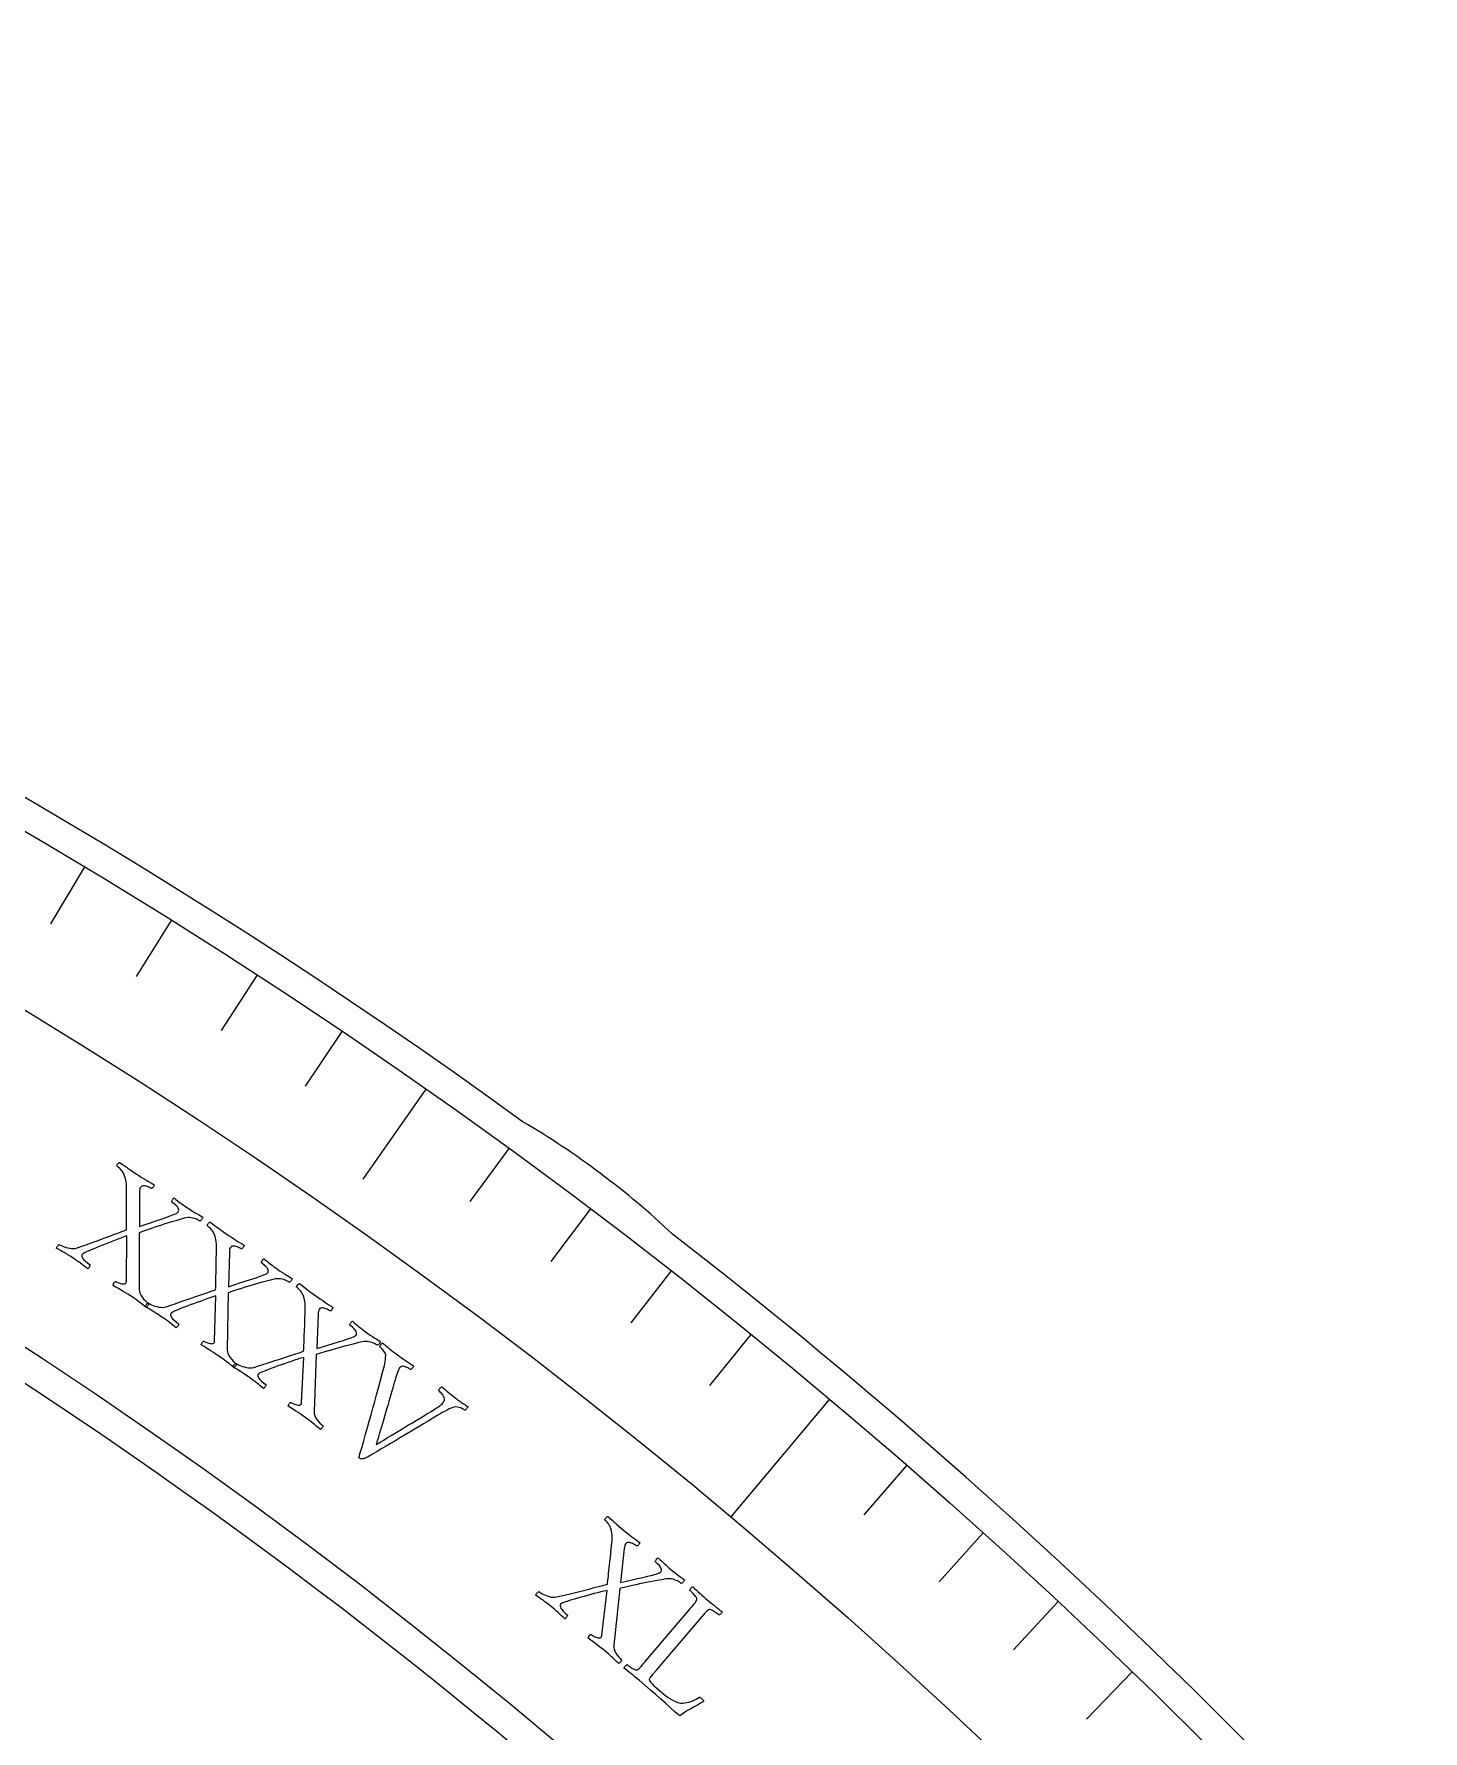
# Model space of a CAD drawing. Header units: millimetres. Extents: x -76 to 76, y -76 to 86.
# Drawn here: x 38.29 to 56.29, y 53.62 to 75.61 of the extents above; entities that cross this region are included whole.
import ezdxf

# ---------------------------------------------------------------- set-up
doc = ezdxf.new("R2010")
doc.units = ezdxf.units.MM
for name, color, linetype in [('CUT_INNER', 6, 'Continuous'), ('CUT_OUTER', 1, 'Continuous'), ('ENGRAVE', 7, 'Continuous'), ('ENGRAVE_FINE', 8, 'Continuous'), ('TEXT', 5, 'Continuous')]:
    doc.layers.add(name, color=color, linetype=linetype)

msp = doc.modelspace()

# ---------------------------------------------------------------- linework, layer by layer
at = {"layer": 'CUT_INNER'}
for centre, radius, start, end in [((0.0001, -0.0002), 69.5399, 92.274707, 357.539245), ((0.0006, 0.0002), 69.5394, 357.538874, 87.725814)]:
    msp.add_arc(centre, radius, start, end, dxfattribs=at)
at = {"layer": 'CUT_OUTER'}
for centre, radius, start, end in [((0.0015, 0.0052), 75.9946, 54.04621, 80.156711), ((39.0408, 52.0544), 10.9896, 46.76823, 59.48767), ((0.0238, 0.0226), 75.9672, 39.002193, 52.215806)]:
    msp.add_arc(centre, radius, start, end, dxfattribs=at)
at = {"layer": 'ENGRAVE'}
for points in [[(43.3695, 61.9381), (42.5543, 60.7739)], [(48.6027, 57.9225), (47.3238, 56.3983)]]:
    msp.add_lwpolyline(points, dxfattribs=at)
for radius in [75.6124, 73.6227, 69.9276]:
    msp.add_circle((0, 0), radius, dxfattribs=at)
at = {"layer": 'ENGRAVE_FINE'}
for points in [[(38.9433, 64.8125), (38.5041, 64.0816)], [(40.0685, 64.123), (39.6166, 63.3998)], [(41.1815, 63.4139), (40.717, 62.6987)], [(42.2819, 62.6855), (41.8051, 61.9786)], [(44.4439, 61.1717), (43.9426, 60.4819)], [(45.5047, 60.3867), (44.9915, 59.7057)], [(46.5516, 59.5834), (46.0267, 58.9114)], [(47.5844, 58.7619), (47.0478, 58.0992)], [(49.6062, 57.0654), (49.0468, 56.4218)], [(50.5946, 56.191), (50.024, 55.5573)], [(51.5675, 55.2994), (50.986, 54.6758)], [(52.5248, 54.391), (51.9324, 53.7776)]]:
    msp.add_lwpolyline(points, dxfattribs=at)
at = {"layer": 'TEXT'}
for points in [[(39.6195, 60.839), (39.6514, 60.8185), (39.6822, 60.7991), (39.7118, 60.781), (39.7403, 60.764), (39.7681, 60.7477), (39.7955, 60.7313), (39.8227, 60.715), (39.8495, 60.6988), (39.8482, 60.6933), (39.8452, 60.6863), (39.8407, 60.6779), (39.8345, 60.668), (39.8279, 60.6589), (39.8222, 60.6532), (39.8173, 60.6506), (39.8133, 60.6514), (39.806, 60.6558), (39.7968, 60.6606), (39.7857, 60.6659), (39.7726, 60.6717), (39.7584, 60.6772), (39.7442, 60.6814), (39.7298, 60.6845), (39.7153, 60.6864), (39.7016, 60.6861), (39.6896, 60.6825), (39.6794, 60.6758), (39.671, 60.6658), (39.6654, 60.6544), (39.6615, 60.6396), (39.6593, 60.6215), (39.6588, 60.6001), (39.6582, 60.158), (39.7311, 60.184), (39.8021, 60.2089), (39.8712, 60.2328), (39.9384, 60.2557), (40.0006, 60.2771), (40.0545, 60.2966), (40.1001, 60.3143), (40.1374, 60.3302), (40.1428, 60.333), (40.1475, 60.3362), (40.1518, 60.3398), (40.1554, 60.3437), (40.1585, 60.3474), (40.1608, 60.3503), (40.1625, 60.3524), (40.1634, 60.3537), (40.1663, 60.361), (40.1669, 60.3706), (40.165, 60.3823), (40.1607, 60.3963), (40.1514, 60.4126), (40.1342, 60.4312), (40.1091, 60.4521), (40.0763, 60.4754), (40.0752, 60.479), (40.0763, 60.4846), (40.0794, 60.4922), (40.0847, 60.5017), (40.0908, 60.5113), (40.0965, 60.519), (40.1018, 60.525), (40.1067, 60.5291), (40.1309, 60.5106), (40.1537, 60.4932), (40.1751, 60.4769), (40.1951, 60.4616), (40.215, 60.4467), (40.2361, 60.4314), (40.2585, 60.4158), (40.2821, 60.3998), (40.3149, 60.3782), (40.3454, 60.3588), (40.3734, 60.3417), (40.3991, 60.3268), (40.4224, 60.3135), (40.4436, 60.3014), (40.4627, 60.2903), (40.4796, 60.2804), (40.4784, 60.2752), (40.4759, 60.2688), (40.4723, 60.2613), (40.4674, 60.2527), (40.4617, 60.2446), (40.4555, 60.2384), (40.4488, 60.2341), (40.4416, 60.2317), (40.4366, 60.2347), (40.4286, 60.2388), (40.4177, 60.2442), (40.4038, 60.2507), (40.3877, 60.2573), (40.37, 60.2631), (40.3508, 60.2679), (40.33, 60.272), (40.3082, 60.2743), (40.2859, 60.2743), (40.2632, 60.2718), (40.24, 60.2669), (40.1823, 60.2498), (40.1285, 60.234), (40.0787, 60.2193), (40.0327, 60.2058), (39.9889, 60.1927), (39.9452, 60.1791), (39.9017, 60.1651), (39.8585, 60.1505), (39.8133, 60.135), (39.7643, 60.1179), (39.7114, 60.0992), (39.6547, 60.0789), (39.6562, 59.343), (39.6586, 59.3165), (39.6662, 59.2903), (39.6787, 59.2647), (39.6964, 59.2394), (39.7166, 59.2157), (39.7371, 59.1948), (39.7579, 59.1766), (39.7788, 59.161), (39.7782, 59.1552), (39.7757, 59.1484), (39.7715, 59.1405), (39.7654, 59.1316), (39.7591, 59.1233), (39.7539, 59.1169), (39.75, 59.1127), (39.7474, 59.1105), (39.7239, 59.1287), (39.7022, 59.1456), (39.6821, 59.1612), (39.6638, 59.1756), (39.6451, 59.1897), (39.6243, 59.2049), (39.6012, 59.221), (39.5759, 59.2382), (39.5409, 59.2613), (39.508, 59.2825), (39.4772, 59.3019), (39.4484, 59.3193), (39.4195, 59.3366), (39.3882, 59.3552), (39.3545, 59.3752), (39.3183, 59.3967), (39.3182, 59.4032), (39.3201, 59.4108), (39.3241, 59.4197), (39.3301, 59.4297), (39.3367, 59.4387), (39.3424, 59.4445), (39.3472, 59.447), (39.3512, 59.4463), (39.3575, 59.4426), (39.366, 59.4385), (39.3765, 59.4339), (39.3891, 59.4289), (39.4029, 59.4241), (39.4168, 59.4204), (39.4309, 59.4176), (39.4452, 59.4159), (39.4585, 59.4157), (39.4695, 59.4179), (39.4782, 59.4224), (39.4846, 59.4293), (39.4857, 59.4313), (39.4868, 59.4339), (39.4877, 59.437), (39.4884, 59.4407), (39.489, 59.4446), (39.4893, 59.4482), (39.4892, 59.4515), (39.4887, 59.4546), (39.4942, 60.037), (39.4568, 60.0237), (39.4177, 60.0094), (39.3769, 59.9942), (39.3343, 59.978), (39.2912, 59.9614), (39.2487, 59.9448), (39.2067, 59.9284), (39.1654, 59.912), (39.1256, 59.8961), (39.0886, 59.8809), (39.0543, 59.8665), (39.0228, 59.8528), (38.995, 59.8405), (38.972, 59.8301), (38.9537, 59.8217), (38.9402, 59.8153), (38.9379, 59.8139), (38.9351, 59.8123), (38.9317, 59.8103), (38.9279, 59.8081), (38.924, 59.8054), (38.9203, 59.8022), (38.917, 59.7986), (38.9139, 59.7944), (38.9107, 59.7853), (38.9115, 59.7741), (38.9162, 59.7608), (38.9249, 59.7453), (38.9388, 59.7279), (38.9592, 59.7087), (38.9859, 59.6877), (39.019, 59.6649), (39.0185, 59.659), (39.0165, 59.6519), (39.0129, 59.6437), (39.0077, 59.6342), (39.0021, 59.6253), (38.9973, 59.6188), (38.9932, 59.6146), (38.9899, 59.6128), (38.9671, 59.6302), (38.9439, 59.6476), (38.9204, 59.6651), (38.8967, 59.6826), (38.8727, 59.6998), (38.8488, 59.7166), (38.8249, 59.7329), (38.8009, 59.7486), (38.7684, 59.7696), (38.738, 59.7885), (38.7098, 59.8056), (38.6839, 59.8207), (38.6588, 59.8349), (38.6332, 59.8493), (38.6071, 59.8639), (38.5804, 59.8786), (38.5823, 59.8846), (38.5858, 59.8913), (38.5908, 59.8988), (38.5974, 59.9069), (38.6041, 59.9145), (38.6095, 59.9203), (38.6135, 59.9243), (38.6162, 59.9264), (38.6218, 59.9233), (38.6317, 59.9186), (38.6456, 59.9124), (38.6638, 59.9045), (38.6848, 59.8964), (38.7073, 59.8891), (38.7314, 59.8827), (38.757, 59.8772), (38.7827, 59.8738), (38.8072, 59.8735), (38.8305, 59.8764), (38.8525, 59.8824), (38.9118, 59.9035), (38.9684, 59.9237), (39.0223, 59.9432), (39.0736, 59.9618), (39.1235, 59.9801), (39.1733, 59.9986), (39.2232, 60.0172), (39.273, 60.0359), (39.324, 60.055), (39.3771, 60.0748), (39.4324, 60.0951), (39.49, 60.1161), (39.4906, 60.1399), (39.4909, 60.1666), (39.4911, 60.1962), (39.491, 60.2286), (39.4909, 60.2627), (39.4909, 60.2976), (39.491, 60.3332), (39.4912, 60.3694), (39.4914, 60.4055), (39.4915, 60.4403), (39.4914, 60.474), (39.4912, 60.5065), (39.491, 60.537), (39.4907, 60.5646), (39.4905, 60.5893), (39.4903, 60.6112), (39.4902, 60.629), (39.4901, 60.6418), (39.49, 60.6494), (39.49, 60.652), (39.49, 60.6832), (39.4888, 60.7117), (39.4863, 60.7376), (39.4826, 60.7608), (39.4773, 60.7827), (39.4704, 60.8048), (39.4618, 60.827), (39.4516, 60.8493), (39.4437, 60.8638), (39.4344, 60.8778), (39.4237, 60.8913), (39.4116, 60.9043), (39.3993, 60.9162), (39.3882, 60.9261), (39.3782, 60.9342), (39.3695, 60.9404), (39.3672, 60.9438), (39.3675, 60.9492), (39.3705, 60.9568), (39.3761, 60.9665), (39.3829, 60.976), (39.3894, 60.9832), (39.3957, 60.988), (39.4018, 60.9904), (39.4326, 60.9691), (39.4609, 60.9493), (39.4867, 60.9309), (39.5101, 60.9139), (39.5336, 60.897), (39.5597, 60.8789), (39.5883, 60.8596), (39.6195, 60.839)], [(40.789, 60.0612), (40.8206, 60.04), (40.8509, 60.0201), (40.8802, 60.0013), (40.9084, 59.9838), (40.9358, 59.967), (40.963, 59.9501), (40.9898, 59.9333), (41.0163, 59.9165), (41.0149, 59.9111), (41.0118, 59.9042), (41.0071, 59.8958), (41.0007, 59.886), (40.9939, 59.8771), (40.9881, 59.8714), (40.9832, 59.869), (40.9792, 59.8698), (40.972, 59.8743), (40.9629, 59.8794), (40.9518, 59.8849), (40.9388, 59.891), (40.9248, 59.8967), (40.9107, 59.9012), (40.8963, 59.9046), (40.8818, 59.9067), (40.8681, 59.9067), (40.8561, 59.9034), (40.8458, 59.8968), (40.8372, 59.887), (40.8314, 59.8757), (40.8272, 59.861), (40.8247, 59.843), (40.8237, 59.8216), (40.8146, 59.3796), (40.8879, 59.4041), (40.9594, 59.4276), (41.0289, 59.4502), (41.0966, 59.4718), (41.1592, 59.492), (41.2134, 59.5105), (41.2594, 59.5273), (41.297, 59.5424), (41.3024, 59.5451), (41.3073, 59.5482), (41.3116, 59.5517), (41.3153, 59.5556), (41.3184, 59.5593), (41.3208, 59.5621), (41.3225, 59.5642), (41.3235, 59.5655), (41.3265, 59.5727), (41.3272, 59.5822), (41.3256, 59.594), (41.3216, 59.6081), (41.3126, 59.6246), (41.2957, 59.6435), (41.2711, 59.6649), (41.2387, 59.6888), (41.2377, 59.6924), (41.2389, 59.698), (41.2422, 59.7055), (41.2476, 59.7149), (41.2539, 59.7244), (41.2598, 59.732), (41.2652, 59.7379), (41.2702, 59.7419), (41.294, 59.723), (41.3164, 59.7051), (41.3375, 59.6883), (41.3572, 59.6727), (41.3768, 59.6574), (41.3977, 59.6417), (41.4197, 59.6257), (41.443, 59.6092), (41.4754, 59.587), (41.5055, 59.567), (41.5332, 59.5494), (41.5585, 59.5339), (41.5817, 59.5202), (41.6026, 59.5077), (41.6214, 59.4963), (41.6381, 59.4861), (41.6368, 59.4808), (41.6343, 59.4745), (41.6305, 59.4671), (41.6255, 59.4586), (41.6196, 59.4506), (41.6133, 59.4445), (41.6065, 59.4403), (41.5993, 59.438), (41.5943, 59.4411), (41.5864, 59.4454), (41.5756, 59.451), (41.5618, 59.4577), (41.5458, 59.4647), (41.5283, 59.4708), (41.5091, 59.4761), (41.4884, 59.4805), (41.4667, 59.4833), (41.4444, 59.4836), (41.4216, 59.4816), (41.3983, 59.4772), (41.3403, 59.4612), (41.2863, 59.4464), (41.2361, 59.4327), (41.19, 59.4201), (41.1458, 59.4078), (41.1019, 59.3951), (41.0582, 59.3819), (41.0146, 59.3682), (40.9692, 59.3536), (40.9199, 59.3374), (40.8667, 59.3197), (40.8095, 59.3005), (40.7968, 58.5648), (40.7987, 58.5381), (40.8057, 58.5119), (40.8178, 58.486), (40.835, 58.4604), (40.8548, 58.4363), (40.8749, 58.415), (40.8952, 58.3964), (40.9159, 58.3804), (40.9151, 58.3746), (40.9125, 58.3678), (40.9081, 58.3601), (40.9019, 58.3513), (40.8954, 58.343), (40.8901, 58.3368), (40.8862, 58.3326), (40.8834, 58.3305), (40.8604, 58.3491), (40.839, 58.3665), (40.8192, 58.3825), (40.8011, 58.3972), (40.7827, 58.4117), (40.7622, 58.4273), (40.7394, 58.4439), (40.7145, 58.4615), (40.68, 58.4853), (40.6475, 58.5071), (40.617, 58.5271), (40.5886, 58.5451), (40.56, 58.5629), (40.529, 58.5821), (40.4957, 58.6028), (40.46, 58.6249), (40.46, 58.6314), (40.4621, 58.639), (40.4662, 58.6478), (40.4724, 58.6577), (40.4792, 58.6666), (40.485, 58.6723), (40.4899, 58.6747), (40.4938, 58.6739), (40.5001, 58.6701), (40.5085, 58.6658), (40.5189, 58.661), (40.5314, 58.6557), (40.5451, 58.6507), (40.5589, 58.6467), (40.573, 58.6437), (40.5873, 58.6417), (40.6005, 58.6413), (40.6116, 58.6433), (40.6204, 58.6476), (40.6269, 58.6543), (40.6281, 58.6563), (40.6291, 58.6589), (40.6301, 58.662), (40.631, 58.6657), (40.6316, 58.6695), (40.6319, 58.6731), (40.6319, 58.6765), (40.6315, 58.6795), (40.6482, 59.2618), (40.6106, 59.2491), (40.5712, 59.2356), (40.5301, 59.2212), (40.4873, 59.2058), (40.4439, 59.19), (40.401, 59.1743), (40.3587, 59.1587), (40.3171, 59.1432), (40.277, 59.128), (40.2397, 59.1135), (40.2052, 59.0998), (40.1734, 59.0867), (40.1453, 59.0749), (40.1221, 59.065), (40.1037, 59.057), (40.09, 59.0508), (40.0877, 59.0495), (40.0849, 59.0479), (40.0815, 59.046), (40.0776, 59.0438), (40.0736, 59.0412), (40.0699, 59.0381), (40.0665, 59.0345), (40.0634, 59.0304), (40.06, 59.0213), (40.0605, 59.0101), (40.065, 58.9967), (40.0734, 58.9811), (40.087, 58.9635), (40.107, 58.9439), (40.1333, 58.9224), (40.1659, 58.8989), (40.1653, 58.893), (40.1632, 58.886), (40.1594, 58.8778), (40.1541, 58.8684), (40.1483, 58.8596), (40.1434, 58.8532), (40.1392, 58.8491), (40.1359, 58.8474), (40.1133, 58.8652), (40.0905, 58.8831), (40.0674, 58.901), (40.044, 58.9189), (40.0204, 58.9366), (39.9968, 58.9539), (39.9732, 58.9706), (39.9495, 58.9868), (39.9174, 59.0084), (39.8874, 59.0279), (39.8596, 59.0455), (39.8339, 59.0611), (39.8091, 59.0759), (39.7838, 59.0908), (39.7579, 59.1058), (39.7316, 59.1211), (39.7336, 59.127), (39.7372, 59.1337), (39.7423, 59.141), (39.7491, 59.149), (39.7559, 59.1565), (39.7614, 59.1622), (39.7655, 59.166), (39.7683, 59.1681), (39.7739, 59.1649), (39.7836, 59.1601), (39.7974, 59.1536), (39.8154, 59.1454), (39.8363, 59.1368), (39.8587, 59.1291), (39.8826, 59.1222), (39.9081, 59.1162), (39.9337, 59.1123), (39.9582, 59.1115), (39.9815, 59.114), (40.0037, 59.1196), (40.0633, 59.1395), (40.1203, 59.1587), (40.1746, 59.1771), (40.2262, 59.1947), (40.2765, 59.212), (40.3267, 59.2295), (40.3769, 59.2471), (40.4271, 59.2649), (40.4784, 59.2831), (40.5319, 59.3018), (40.5876, 59.3211), (40.6456, 59.3409), (40.6466, 59.3647), (40.6475, 59.3914), (40.6482, 59.4209), (40.6487, 59.4533), (40.6493, 59.4875), (40.6499, 59.5223), (40.6507, 59.5579), (40.6517, 59.5942), (40.6526, 59.6302), (40.6534, 59.665), (40.6539, 59.6987), (40.6544, 59.7312), (40.6547, 59.7617), (40.655, 59.7893), (40.6552, 59.814), (40.6555, 59.8359), (40.6557, 59.8537), (40.6558, 59.8665), (40.6559, 59.8741), (40.6559, 59.8767), (40.6566, 59.9079), (40.6559, 59.9364), (40.6539, 59.9623), (40.6506, 59.9856), (40.6458, 60.0076), (40.6393, 60.0298), (40.6312, 60.0522), (40.6213, 60.0747), (40.6138, 60.0893), (40.6048, 60.1035), (40.5943, 60.1172), (40.5824, 60.1305), (40.5703, 60.1426), (40.5594, 60.1527), (40.5497, 60.161), (40.5411, 60.1674), (40.5388, 60.1708), (40.5393, 60.1763), (40.5424, 60.1838), (40.5482, 60.1933), (40.5551, 60.2027), (40.5618, 60.2097), (40.5682, 60.2144), (40.5743, 60.2167), (40.6047, 60.1949), (40.6326, 60.1745), (40.6581, 60.1556), (40.6811, 60.1382), (40.7043, 60.1208), (40.73, 60.1022), (40.7582, 60.0823), (40.789, 60.0612)], [(41.9433, 59.2609), (41.9744, 59.2391), (42.0044, 59.2186), (42.0333, 59.1993), (42.0611, 59.1812), (42.0882, 59.1638), (42.1151, 59.1464), (42.1416, 59.1291), (42.1678, 59.1118), (42.1662, 59.1064), (42.163, 59.0996), (42.1581, 59.0913), (42.1515, 59.0816), (42.1446, 59.0729), (42.1387, 59.0673), (42.1337, 59.065), (42.1297, 59.0659), (42.1226, 59.0705), (42.1136, 59.0757), (42.1027, 59.0815), (42.0898, 59.0878), (42.0759, 59.0938), (42.0618, 59.0986), (42.0476, 59.1022), (42.0331, 59.1046), (42.0194, 59.1049), (42.0073, 59.1018), (41.9969, 59.0954), (41.9881, 59.0858), (41.9821, 59.0746), (41.9776, 59.06), (41.9747, 59.042), (41.9734, 59.0206), (41.9557, 58.5789), (42.0295, 58.602), (42.1014, 58.6241), (42.1713, 58.6453), (42.2394, 58.6656), (42.3024, 58.6846), (42.357, 58.702), (42.4032, 58.718), (42.4412, 58.7324), (42.4466, 58.735), (42.4515, 58.738), (42.4559, 58.7414), (42.4597, 58.7452), (42.4629, 58.7488), (42.4653, 58.7516), (42.4671, 58.7536), (42.468, 58.7549), (42.4713, 58.7621), (42.4722, 58.7716), (42.4707, 58.7834), (42.467, 58.7976), (42.4583, 58.8142), (42.4418, 58.8335), (42.4176, 58.8553), (42.3857, 58.8798), (42.3848, 58.8835), (42.386, 58.8891), (42.3895, 58.8965), (42.3951, 58.9058), (42.4016, 58.9151), (42.4076, 58.9227), (42.4131, 58.9284), (42.4182, 58.9324), (42.4416, 58.9129), (42.4637, 58.8947), (42.4845, 58.8775), (42.5039, 58.8614), (42.5232, 58.8458), (42.5437, 58.8297), (42.5655, 58.8132), (42.5884, 58.7964), (42.6204, 58.7735), (42.6501, 58.753), (42.6774, 58.7347), (42.7025, 58.7188), (42.7253, 58.7047), (42.746, 58.6917), (42.7646, 58.68), (42.7811, 58.6694), (42.7797, 58.6642), (42.7771, 58.6579), (42.7731, 58.6506), (42.7679, 58.6422), (42.7619, 58.6343), (42.7555, 58.6283), (42.7486, 58.6243), (42.7413, 58.6222), (42.7364, 58.6253), (42.7286, 58.6298), (42.7179, 58.6356), (42.7043, 58.6426), (42.6884, 58.6499), (42.671, 58.6563), (42.652, 58.6619), (42.6313, 58.6667), (42.6096, 58.6699), (42.5874, 58.6707), (42.5646, 58.6692), (42.5412, 58.6652), (42.4829, 58.6504), (42.4286, 58.6366), (42.3782, 58.6238), (42.3318, 58.6121), (42.2874, 58.6007), (42.2432, 58.5888), (42.1993, 58.5765), (42.1555, 58.5637), (42.1098, 58.5499), (42.0602, 58.5347), (42.0066, 58.518), (41.9491, 58.4999), (41.9221, 57.7646), (41.9235, 57.7379), (41.93, 57.7115), (41.9416, 57.6854), (41.9583, 57.6595), (41.9776, 57.635), (41.9973, 57.6133), (42.0173, 57.5943), (42.0376, 57.578), (42.0367, 57.5722), (42.034, 57.5654), (42.0295, 57.5578), (42.0231, 57.5491), (42.0164, 57.541), (42.011, 57.5349), (42.007, 57.5308), (42.0042, 57.5287), (41.9815, 57.5478), (41.9605, 57.5655), (41.941, 57.5819), (41.9232, 57.5969), (41.9051, 57.6118), (41.8849, 57.6278), (41.8624, 57.6448), (41.8379, 57.6629), (41.8038, 57.6873), (41.7717, 57.7098), (41.7416, 57.7304), (41.7136, 57.7489), (41.6853, 57.7673), (41.6548, 57.7871), (41.6218, 57.8084), (41.5866, 57.8313), (41.5867, 57.8377), (41.5889, 57.8453), (41.5932, 57.854), (41.5996, 57.8638), (41.6065, 57.8726), (41.6125, 57.8781), (41.6174, 57.8804), (41.6213, 57.8796), (41.6275, 57.8756), (41.6358, 57.8711), (41.6461, 57.8662), (41.6586, 57.8607), (41.6721, 57.8554), (41.6859, 57.8511), (41.6999, 57.8478), (41.7141, 57.8455), (41.7274, 57.8449), (41.7384, 57.8466), (41.7473, 57.8508), (41.754, 57.8574), (41.7552, 57.8594), (41.7563, 57.8619), (41.7573, 57.865), (41.7583, 57.8687), (41.759, 57.8725), (41.7594, 57.8761), (41.7594, 57.8794), (41.7591, 57.8825), (41.7871, 58.4643), (41.7492, 58.4524), (41.7095, 58.4397), (41.6682, 58.426), (41.625, 58.4115), (41.5813, 58.3966), (41.5382, 58.3817), (41.4956, 58.3669), (41.4537, 58.3521), (41.4133, 58.3378), (41.3758, 58.324), (41.341, 58.3109), (41.3089, 58.2985), (41.2806, 58.2872), (41.2572, 58.2778), (41.2386, 58.2701), (41.2249, 58.2642), (41.2226, 58.2629), (41.2197, 58.2614), (41.2163, 58.2596), (41.2124, 58.2574), (41.2083, 58.2549), (41.2045, 58.2519), (41.2011, 58.2483), (41.1979, 58.2443), (41.1943, 58.2353), (41.1946, 58.2241), (41.1988, 58.2106), (41.207, 58.1949), (41.2202, 58.1769), (41.2398, 58.157), (41.2656, 58.1349), (41.2978, 58.1109), (41.2971, 58.105), (41.2948, 58.098), (41.2909, 58.0899), (41.2854, 58.0806), (41.2795, 58.0719), (41.2744, 58.0656), (41.2702, 58.0616), (41.2668, 58.0599), (41.2446, 58.0782), (41.2221, 58.0965), (41.1994, 58.1149), (41.1763, 58.1332), (41.153, 58.1514), (41.1298, 58.1691), (41.1065, 58.1863), (41.0832, 58.203), (41.0514, 58.2251), (41.0218, 58.2453), (40.9944, 58.2634), (40.969, 58.2795), (40.9445, 58.2947), (40.9195, 58.3101), (40.8939, 58.3256), (40.8679, 58.3414), (40.87, 58.3473), (40.8737, 58.3539), (40.879, 58.3611), (40.8859, 58.369), (40.8929, 58.3763), (40.8985, 58.3819), (40.9027, 58.3857), (40.9055, 58.3877), (40.911, 58.3844), (40.9206, 58.3794), (40.9343, 58.3726), (40.9522, 58.364), (40.9728, 58.3551), (40.9951, 58.3469), (41.0189, 58.3396), (41.0442, 58.3331), (41.0698, 58.3287), (41.0943, 58.3275), (41.1176, 58.3295), (41.1399, 58.3347), (41.1999, 58.3534), (41.2573, 58.3715), (41.3119, 58.3888), (41.3639, 58.4054), (41.4144, 58.4218), (41.465, 58.4383), (41.5155, 58.4549), (41.566, 58.4718), (41.6177, 58.4889), (41.6715, 58.5066), (41.7276, 58.5248), (41.7859, 58.5435), (41.7874, 58.5673), (41.7888, 58.594), (41.7901, 58.6235), (41.7913, 58.6558), (41.7925, 58.69), (41.7938, 58.7248), (41.7953, 58.7603), (41.797, 58.7966), (41.7986, 58.8326), (41.8, 58.8674), (41.8012, 58.9011), (41.8023, 58.9336), (41.8032, 58.964), (41.804, 58.9916), (41.8047, 59.0163), (41.8054, 59.0382), (41.806, 59.056), (41.8064, 59.0688), (41.8066, 59.0764), (41.8067, 59.079), (41.8079, 59.1101), (41.8078, 59.1387), (41.8063, 59.1646), (41.8035, 59.188), (41.7991, 59.2101), (41.793, 59.2324), (41.7853, 59.2549), (41.7759, 59.2776), (41.7686, 59.2924), (41.7599, 59.3068), (41.7497, 59.3207), (41.7381, 59.3342), (41.7262, 59.3465), (41.7155, 59.3568), (41.7059, 59.3653), (41.6974, 59.3718), (41.6953, 59.3753), (41.6958, 59.3807), (41.6991, 59.3882), (41.705, 59.3976), (41.7122, 59.4069), (41.719, 59.4138), (41.7255, 59.4183), (41.7316, 59.4205), (41.7616, 59.3981), (41.7891, 59.3772), (41.8142, 59.3578), (41.8369, 59.3399), (41.8597, 59.3221), (41.8851, 59.303), (41.9129, 59.2826), (41.9433, 59.2609)], [(42.9969, 58.501), (43.0245, 58.4809), (43.052, 58.4614), (43.0793, 58.4425), (43.1063, 58.4243), (43.1331, 58.4064), (43.1596, 58.3886), (43.1858, 58.3708), (43.2117, 58.353), (43.21, 58.3477), (43.2066, 58.3412), (43.2015, 58.3335), (43.1947, 58.3246), (43.1875, 58.3165), (43.1815, 58.3109), (43.1766, 58.308), (43.1728, 58.3078), (43.168, 58.3109), (43.1606, 58.3152), (43.1504, 58.3206), (43.1376, 58.3272), (43.1234, 58.3338), (43.1088, 58.3393), (43.0939, 58.3437), (43.0787, 58.347), (43.0641, 58.3479), (43.0512, 58.3451), (43.0399, 58.3387), (43.0303, 58.3285), (43.0195, 58.3098), (43.0072, 58.2809), (42.9934, 58.2418), (42.9781, 58.1927), (42.9706, 58.1668), (42.9619, 58.1369), (42.9522, 58.1031), (42.9413, 58.0653), (42.9295, 58.0245), (42.9171, 57.9817), (42.904, 57.9369), (42.8902, 57.8902), (42.8762, 57.8424), (42.8622, 57.7945), (42.8483, 57.7466), (42.8345, 57.6986), (42.821, 57.6516), (42.8079, 57.6065), (42.7953, 57.5634), (42.7831, 57.5223), (42.7717, 57.484), (42.7614, 57.4494), (42.7521, 57.4185), (42.7439, 57.3912), (42.7371, 57.3687), (42.7321, 57.3519), (42.729, 57.3409), (42.7277, 57.3357), (42.7346, 57.3395), (42.7471, 57.3467), (42.7651, 57.3573), (42.7885, 57.3712), (42.8165, 57.3879), (42.8479, 57.4068), (42.8828, 57.4279), (42.9212, 57.4512), (42.9624, 57.4762), (43.0057, 57.5025), (43.0511, 57.53), (43.0987, 57.5587), (43.1475, 57.5881), (43.1967, 57.6177), (43.2462, 57.6476), (43.2961, 57.6777), (43.3454, 57.7074), (43.3933, 57.7362), (43.4397, 57.7642), (43.4846, 57.7912), (43.5014, 57.8015), (43.5181, 57.8126), (43.5347, 57.8243), (43.5512, 57.8369), (43.5667, 57.8495), (43.58, 57.8617), (43.5914, 57.8735), (43.6007, 57.8847), (43.6089, 57.8986), (43.6128, 57.9129), (43.6126, 57.9277), (43.6082, 57.943), (43.6011, 57.9581), (43.5928, 57.9725), (43.5832, 57.9862), (43.5724, 57.9991), (43.5617, 58.0106), (43.5527, 58.0199), (43.5452, 58.0271), (43.5392, 58.032), (43.5382, 58.037), (43.5396, 58.0434), (43.5434, 58.0511), (43.5495, 58.0602), (43.5567, 58.0688), (43.5635, 58.0752), (43.57, 58.0794), (43.5762, 58.0813), (43.5985, 58.0632), (43.62, 58.0455), (43.6408, 58.0281), (43.6608, 58.0111), (43.681, 57.9942), (43.702, 57.9771), (43.7239, 57.9598), (43.7467, 57.9424), (43.7655, 57.9283), (43.7823, 57.9158), (43.7971, 57.905), (43.81, 57.8958), (43.8219, 57.8876), (43.8338, 57.8795), (43.8457, 57.8716), (43.8575, 57.8639), (43.8699, 57.8558), (43.8836, 57.8467), (43.8987, 57.8367), (43.915, 57.8256), (43.9131, 57.8203), (43.9094, 57.8138), (43.9037, 57.8061), (43.8961, 57.7972), (43.8884, 57.7891), (43.8824, 57.7836), (43.8781, 57.7809), (43.8755, 57.7808), (43.8683, 57.7855), (43.857, 57.7916), (43.8415, 57.7991), (43.822, 57.8081), (43.8004, 57.8161), (43.7791, 57.8206), (43.758, 57.8216), (43.7371, 57.8191), (43.7207, 57.8147), (43.6999, 57.8069), (43.6746, 57.7956), (43.6449, 57.7809), (43.6135, 57.7644), (43.5833, 57.7478), (43.5542, 57.7312), (43.5263, 57.7146), (43.4617, 57.676), (43.3998, 57.6389), (43.3407, 57.6034), (43.2844, 57.5695), (43.2298, 57.5367), (43.1761, 57.5046), (43.1234, 57.4731), (43.0714, 57.4423), (43.0195, 57.4115), (42.9666, 57.3801), (42.9128, 57.348), (42.8581, 57.3153), (42.8013, 57.2814), (42.7414, 57.2459), (42.6783, 57.2088), (42.6121, 57.17), (42.594, 57.1603), (42.5776, 57.1533), (42.5627, 57.1492), (42.5494, 57.1478), (42.5374, 57.1486), (42.5264, 57.151), (42.5164, 57.155), (42.5074, 57.1605), (42.5055, 57.163), (42.5048, 57.1667), (42.5054, 57.1717), (42.5072, 57.1779), (42.5093, 57.1843), (42.5109, 57.19), (42.512, 57.1949), (42.5125, 57.1991), (42.5391, 57.2926), (42.5649, 57.3829), (42.5897, 57.4701), (42.6135, 57.5542), (42.637, 57.6371), (42.6606, 57.7207), (42.6843, 57.805), (42.7081, 57.89), (42.7324, 57.9777), (42.7576, 58.0701), (42.7835, 58.1671), (42.8103, 58.2688), (42.8186, 58.2999), (42.8261, 58.3297), (42.8327, 58.3581), (42.8385, 58.3852), (42.8432, 58.4114), (42.8468, 58.4371), (42.8493, 58.4623), (42.8505, 58.4871), (42.8501, 58.4974), (42.8475, 58.5084), (42.8426, 58.52), (42.8356, 58.5323), (42.8273, 58.5444), (42.8186, 58.5559), (42.8095, 58.5666), (42.8001, 58.5767), (42.791, 58.5856), (42.783, 58.593), (42.7762, 58.599), (42.7704, 58.6036), (42.7707, 58.6056), (42.7733, 58.6103), (42.7783, 58.6178), (42.7856, 58.628), (42.7932, 58.6382), (42.799, 58.6455), (42.8031, 58.65), (42.8055, 58.6517), (42.8332, 58.6301), (42.8582, 58.6102), (42.8807, 58.592), (42.9006, 58.5755), (42.9206, 58.5592), (42.9433, 58.5413), (42.9687, 58.5219), (42.9969, 58.501)], [(45.9294, 56.2279), (45.9589, 56.2041), (45.9875, 56.1815), (46.015, 56.1603), (46.0415, 56.1403), (46.0673, 56.1211), (46.0929, 56.1019), (46.1181, 56.0828), (46.1431, 56.0638), (46.1411, 56.0585), (46.1375, 56.0519), (46.132, 56.044), (46.1248, 56.0348), (46.1173, 56.0265), (46.111, 56.0214), (46.1058, 56.0194), (46.1019, 56.0205), (46.0952, 56.0257), (46.0865, 56.0315), (46.076, 56.038), (46.0636, 56.0452), (46.0502, 56.0521), (46.0365, 56.0578), (46.0225, 56.0624), (46.0082, 56.0659), (45.9946, 56.067), (45.9823, 56.0648), (45.9715, 56.0592), (45.962, 56.0502), (45.9552, 56.0394), (45.9498, 56.0252), (45.9457, 56.0074), (45.9428, 55.9862), (45.8947, 55.5467), (45.97, 55.5647), (46.0432, 55.5818), (46.1145, 55.5981), (46.1838, 55.6137), (46.2479, 55.6283), (46.3036, 55.6419), (46.3508, 55.6546), (46.3896, 55.6664), (46.3953, 55.6686), (46.4004, 55.6713), (46.405, 55.6743), (46.409, 55.6779), (46.4125, 55.6812), (46.4151, 55.6839), (46.417, 55.6858), (46.418, 55.687), (46.4217, 55.6939), (46.4233, 55.7034), (46.4227, 55.7153), (46.42, 55.7296), (46.4124, 55.7468), (46.3973, 55.7672), (46.3747, 55.7907), (46.3445, 55.8173), (46.3438, 55.821), (46.3455, 55.8265), (46.3494, 55.8336), (46.3557, 55.8425), (46.3628, 55.8514), (46.3693, 55.8585), (46.3752, 55.8639), (46.3805, 55.8675), (46.4026, 55.8465), (46.4234, 55.8267), (46.4429, 55.8081), (46.4611, 55.7908), (46.4793, 55.7738), (46.4987, 55.7564), (46.5192, 55.7385), (46.5409, 55.72), (46.5713, 55.695), (46.5995, 55.6725), (46.6255, 55.6524), (46.6494, 55.6348), (46.6712, 55.6191), (46.691, 55.6048), (46.7087, 55.5918), (46.7245, 55.5801), (46.7227, 55.575), (46.7196, 55.5689), (46.7152, 55.5619), (46.7094, 55.5539), (46.7029, 55.5464), (46.696, 55.5409), (46.6889, 55.5373), (46.6815, 55.5357), (46.6768, 55.5392), (46.6693, 55.5442), (46.659, 55.5507), (46.6459, 55.5587), (46.6306, 55.567), (46.6137, 55.5746), (46.5951, 55.5816), (46.5749, 55.5878), (46.5534, 55.5925), (46.5313, 55.5948), (46.5084, 55.5948), (46.4848, 55.5925), (46.4256, 55.5817), (46.3705, 55.5716), (46.3193, 55.5624), (46.2722, 55.5539), (46.2272, 55.5456), (46.1823, 55.5368), (46.1376, 55.5275), (46.093, 55.5177), (46.0465, 55.5072), (45.9959, 55.4954), (45.9413, 55.4825), (45.8827, 55.4684), (45.8051, 54.7367), (45.8047, 54.71), (45.8094, 54.6832), (45.8191, 54.6563), (45.8339, 54.6293), (45.8515, 54.6036), (45.8697, 54.5806), (45.8883, 54.5602), (45.9075, 54.5425), (45.9062, 54.5368), (45.903, 54.5303), (45.8979, 54.5229), (45.891, 54.5147), (45.8838, 54.5071), (45.878, 54.5014), (45.8736, 54.4975), (45.8707, 54.4956), (45.8494, 54.5163), (45.8296, 54.5354), (45.8114, 54.5531), (45.7946, 54.5693), (45.7776, 54.5854), (45.7585, 54.6027), (45.7373, 54.6213), (45.714, 54.641), (45.6817, 54.6678), (45.6513, 54.6924), (45.6227, 54.715), (45.596, 54.7354), (45.5691, 54.7557), (45.5399, 54.7776), (45.5086, 54.8011), (45.475, 54.8263), (45.4755, 54.8328), (45.4782, 54.8402), (45.4831, 54.8486), (45.4902, 54.8579), (45.4977, 54.8661), (45.504, 54.8713), (45.5091, 54.8733), (45.513, 54.8721), (45.5189, 54.8677), (45.5268, 54.8627), (45.5368, 54.857), (45.5488, 54.8507), (45.562, 54.8445), (45.5754, 54.8393), (45.5892, 54.835), (45.6032, 54.8317), (45.6164, 54.8302), (45.6275, 54.8312), (45.6367, 54.8347), (45.6438, 54.8408), (45.6451, 54.8427), (45.6464, 54.8452), (45.6477, 54.8482), (45.6488, 54.8518), (45.6498, 54.8556), (45.6504, 54.8591), (45.6507, 54.8625), (45.6506, 54.8656), (45.7186, 55.444), (45.68, 55.4348), (45.6396, 55.4248), (45.5974, 55.414), (45.5534, 55.4025), (45.5087, 55.3906), (45.4647, 55.3788), (45.4212, 55.3669), (45.3783, 55.3551), (45.3371, 55.3436), (45.2986, 55.3324), (45.263, 55.3218), (45.2302, 55.3116), (45.2012, 55.3023), (45.1772, 55.2945), (45.1581, 55.2881), (45.144, 55.2832), (45.1416, 55.2821), (45.1386, 55.2807), (45.1351, 55.2791), (45.131, 55.2773), (45.1268, 55.2751), (45.1228, 55.2723), (45.1191, 55.269), (45.1156, 55.2651), (45.1115, 55.2565), (45.111, 55.2453), (45.1143, 55.2315), (45.1213, 55.2152), (45.1333, 55.1964), (45.1514, 55.1752), (45.1757, 55.1514), (45.2062, 55.1252), (45.2051, 55.1194), (45.2023, 55.1125), (45.1978, 55.1047), (45.1917, 55.0958), (45.1852, 55.0876), (45.1797, 55.0816), (45.1752, 55.0779), (45.1717, 55.0765), (45.1508, 55.0962), (45.1297, 55.1161), (45.1082, 55.1359), (45.0865, 55.1559), (45.0645, 55.1756), (45.0425, 55.1948), (45.0205, 55.2136), (44.9984, 55.2318), (44.9683, 55.2561), (44.9401, 55.2783), (44.914, 55.2982), (44.8898, 55.3161), (44.8664, 55.3329), (44.8425, 55.35), (44.818, 55.3673), (44.7931, 55.3848), (44.7956, 55.3905), (44.7998, 55.3968), (44.8056, 55.4037), (44.813, 55.4111), (44.8205, 55.4179), (44.8265, 55.4231), (44.8309, 55.4266), (44.8338, 55.4284), (44.8391, 55.4247), (44.8484, 55.419), (44.8616, 55.4113), (44.8788, 55.4016), (44.8988, 55.3912), (44.9204, 55.3815), (44.9437, 55.3726), (44.9685, 55.3644), (44.9937, 55.3582), (45.0181, 55.3553), (45.0415, 55.3557), (45.064, 55.3593), (45.1252, 55.3739), (45.1837, 55.3879), (45.2394, 55.4015), (45.2924, 55.4145), (45.3439, 55.4273), (45.3955, 55.4403), (45.4471, 55.4534), (45.4986, 55.4667), (45.5513, 55.4803), (45.6063, 55.4942), (45.6635, 55.5085), (45.723, 55.5231), (45.7261, 55.5467), (45.7293, 55.5732), (45.7326, 55.6026), (45.736, 55.6348), (45.7396, 55.6688), (45.7433, 55.7034), (45.7473, 55.7388), (45.7514, 55.7748), (45.7555, 55.8106), (45.7593, 55.8453), (45.7629, 55.8788), (45.7662, 55.9111), (45.7692, 55.9415), (45.7719, 55.9689), (45.7743, 55.9935), (45.7765, 56.0153), (45.7783, 56.033), (45.7795, 56.0457), (45.7803, 56.0533), (45.7806, 56.0559), (45.784, 56.0869), (45.7858, 56.1154), (45.7861, 56.1414), (45.7849, 56.1648), (45.782, 56.1872), (45.7775, 56.2099), (45.7714, 56.2329), (45.7636, 56.2562), (45.7573, 56.2714), (45.7496, 56.2864), (45.7404, 56.3009), (45.7297, 56.3152), (45.7188, 56.3283), (45.7088, 56.3394), (45.6998, 56.3485), (45.6918, 56.3556), (45.6899, 56.3592), (45.6908, 56.3646), (45.6945, 56.3718), (45.7011, 56.3808), (45.7089, 56.3895), (45.7162, 56.396), (45.723, 56.4), (45.7293, 56.4018), (45.7576, 56.3774), (45.7836, 56.3546), (45.8073, 56.3335), (45.8288, 56.3141), (45.8503, 56.2948), (45.8742, 56.274), (45.9006, 56.2517), (45.9294, 56.2279)], [(46.3549, 54.4088), (46.3533, 54.4069), (46.3514, 54.4047), (46.3492, 54.4021), (46.3466, 54.3991), (46.3399, 54.3912), (46.3323, 54.3823), (46.3237, 54.3722), (46.3142, 54.361), (46.3045, 54.3495), (46.2955, 54.3382), (46.2871, 54.3274), (46.2793, 54.3168), (46.2729, 54.3072), (46.2686, 54.2994), (46.2664, 54.2932), (46.2664, 54.2886), (46.2706, 54.2763), (46.2766, 54.2643), (46.2844, 54.2526), (46.2941, 54.2413), (46.3066, 54.2288), (46.3226, 54.2138), (46.3421, 54.1963), (46.3653, 54.1763), (46.4536, 54.1005), (46.4772, 54.0814), (46.503, 54.0627), (46.531, 54.0442), (46.5613, 54.0261), (46.5919, 54.0102), (46.6212, 53.998), (46.649, 53.9896), (46.6755, 53.9851), (46.6996, 53.9843), (46.7249, 53.986), (46.7514, 53.99), (46.7792, 53.9965), (46.8087, 54.0062), (46.8403, 54.0196), (46.8739, 54.0368), (46.9096, 54.0579), (46.9159, 54.0598), (46.9231, 54.0588), (46.9313, 54.0549), (46.9405, 54.048), (46.9532, 54.0359), (46.9624, 54.0247), (46.9682, 54.0144), (46.9706, 54.005), (46.9308, 53.9823), (46.8896, 53.9591), (46.8471, 53.9354), (46.8032, 53.911), (46.761, 53.8866), (46.7233, 53.8629), (46.6902, 53.8397), (46.6616, 53.8172), (46.5988, 53.872), (46.5364, 53.9269), (46.4746, 53.982), (46.4132, 54.0372), (46.3498, 54.094), (46.282, 54.1538), (46.2098, 54.2165), (46.1331, 54.2821), (46.1063, 54.3046), (46.0806, 54.3256), (46.0561, 54.3451), (46.0327, 54.3631), (46.0098, 54.3806), (45.9868, 54.3988), (45.9636, 54.4176), (45.9402, 54.4371), (45.9407, 54.4433), (45.9431, 54.4499), (45.9475, 54.457), (45.9538, 54.4646), (45.9608, 54.4715), (45.9672, 54.4769), (45.9732, 54.4805), (45.9786, 54.4825), (45.9846, 54.4778), (45.9929, 54.4716), (46.0034, 54.464), (46.0162, 54.455), (46.0303, 54.4456), (46.0444, 54.4371), (46.0587, 54.4293), (46.0731, 54.4222), (46.0862, 54.4168), (46.0969, 54.4139), (46.1049, 54.4135), (46.1104, 54.4156), (46.1222, 54.4236), (46.1344, 54.4336), (46.1471, 54.4457), (46.1603, 54.4597), (46.174, 54.4751), (46.1881, 54.4912), (46.2026, 54.508), (46.2175, 54.5255), (46.7906, 55.2017), (46.8054, 55.2193), (46.8198, 55.2365), (46.8336, 55.2533), (46.8468, 55.2696), (46.8588, 55.2853), (46.8688, 55.3001), (46.8767, 55.314), (46.8827, 55.327), (46.8844, 55.3334), (46.8827, 55.3416), (46.8778, 55.3515), (46.8696, 55.3631), (46.8595, 55.3756), (46.8488, 55.3881), (46.8375, 55.4005), (46.8257, 55.4128), (46.8144, 55.4241), (46.805, 55.4334), (46.7974, 55.4406), (46.7915, 55.4458), (46.7926, 55.4515), (46.7952, 55.4581), (46.7993, 55.4653), (46.805, 55.4734), (46.8114, 55.4809), (46.8177, 55.4864), (46.8238, 55.4898), (46.8299, 55.4913), (46.8538, 55.4697), (46.8774, 55.4481), (46.9006, 55.4266), (46.9236, 55.4052), (46.9464, 55.384), (46.9693, 55.3633), (46.9922, 55.3431), (47.0151, 55.3233), (47.0389, 55.3034), (47.0626, 55.284), (47.0863, 55.2651), (47.1099, 55.2468), (47.1337, 55.2286), (47.1579, 55.2097), (47.1825, 55.1903), (47.2075, 55.1704), (47.2071, 55.1642), (47.2047, 55.1575), (47.2003, 55.1504), (47.1939, 55.1429), (47.1869, 55.136), (47.1803, 55.1308), (47.1743, 55.1271), (47.1689, 55.1252), (47.1628, 55.1301), (47.1544, 55.1365), (47.1438, 55.1443), (47.1308, 55.1535), (47.1167, 55.1632), (47.1028, 55.1722), (47.0891, 55.1805), (47.0755, 55.1882), (47.0629, 55.1942), (47.0523, 55.1975), (47.0436, 55.1981), (47.0369, 55.196), (47.0272, 55.1892), (47.0171, 55.1807), (47.0065, 55.1706), (46.9953, 55.1588), (46.9836, 55.1459), (46.9716, 55.1322), (46.9591, 55.1179), (46.9462, 55.1029), (46.9441, 55.1004), (46.9421, 55.098), (46.94, 55.0956), (46.9379, 55.0932), (46.9359, 55.0907), (46.9338, 55.0883), (46.9317, 55.0859), (46.9297, 55.0835)]]:
    msp.add_lwpolyline(points, close=True, dxfattribs=at)

doc.saveas('drawing.dxf')
